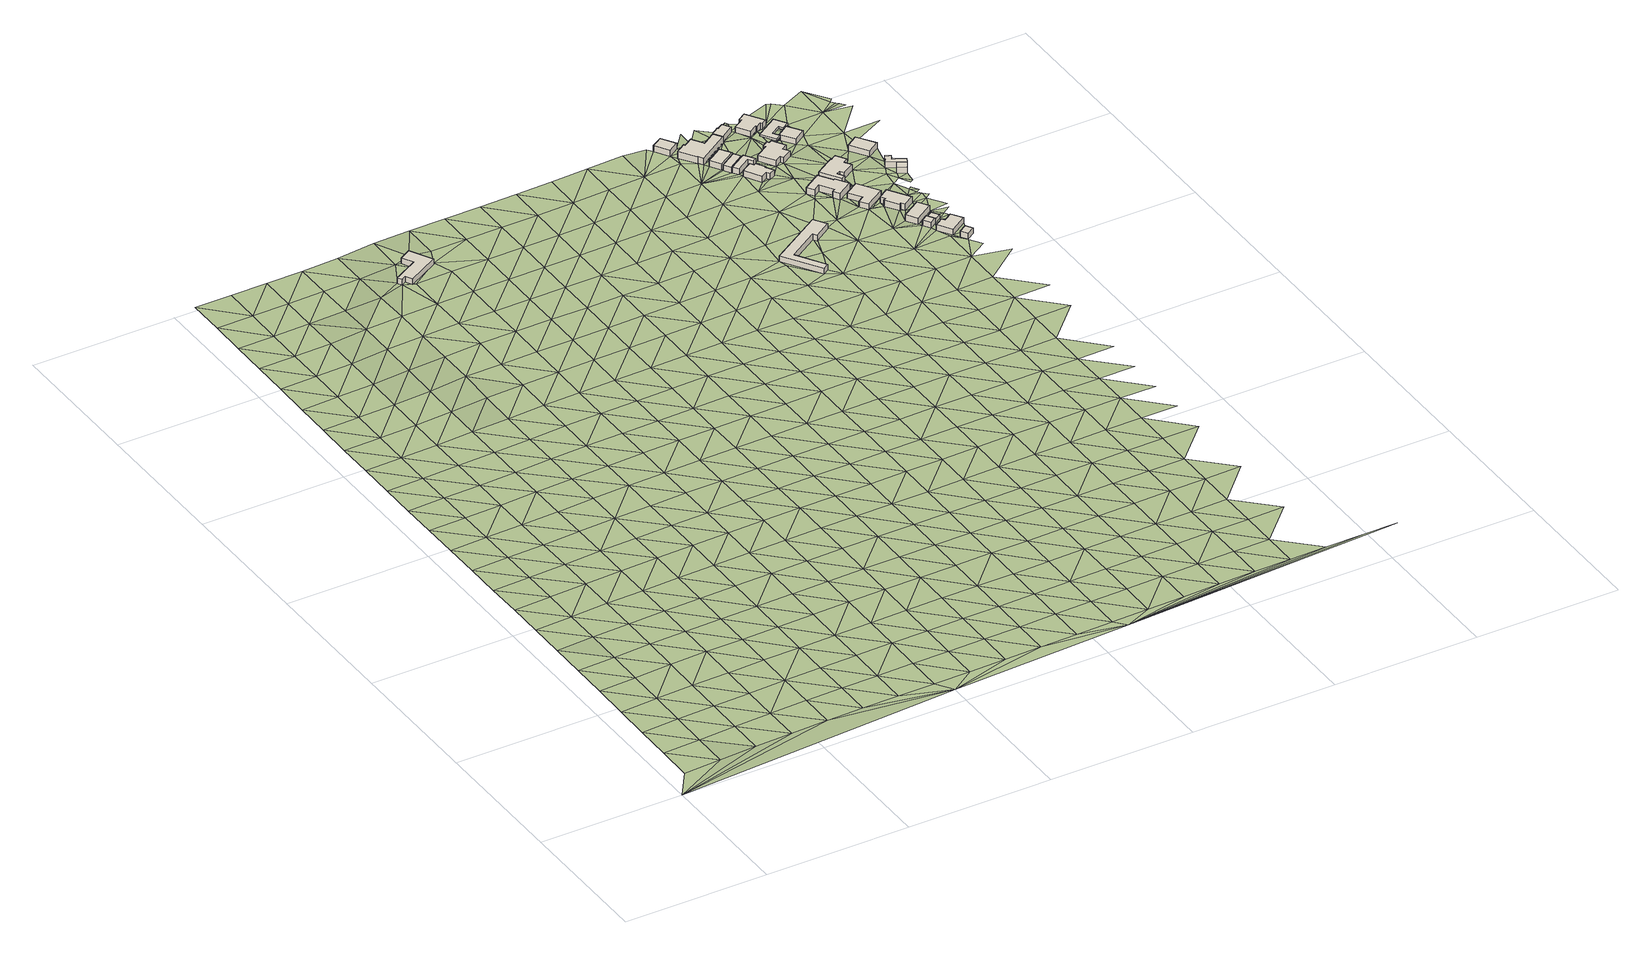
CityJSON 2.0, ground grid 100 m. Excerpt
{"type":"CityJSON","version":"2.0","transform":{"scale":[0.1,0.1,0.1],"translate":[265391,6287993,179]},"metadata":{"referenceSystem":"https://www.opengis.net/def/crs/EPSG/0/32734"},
"CityObjects":{
"building1":{"type":"Building","attributes":{"address":"Mamre 7347 Cape Town","building":"clubhouse","building:levels":"1","building_height":4.1,"roof_height":191.63,"ground_height":187.53,"plus_code":"4FRWFFMG+67M"},"geometry":[{"type":"Solid","lod":"1","boundaries":[[[[0,1,2,3]],[[1,4,5,2]],[[4,6,7,5]],[[6,8,9,7]],[[8,10,11,9]],[[10,12,13,11]],[[12,14,15,13]],[[14,0,3,15]],[[3,2,5,7,9,11,13,15]],[[14,12,10,8,6,4,1,0]]]]}]},
"building2":{"type":"Building","attributes":{"address":"Mamre 7347 Cape Town","building":"yes","building:levels":"1","building_height":4.1,"roof_height":194.64,"ground_height":190.54,"plus_code":"4FRWFFJH+R3G"},"geometry":[{"type":"Solid","lod":"1","boundaries":[[[[16,17,18,19]],[[17,20,21,18]],[[20,22,23,21]],[[22,24,25,23]],[[24,26,27,25]],[[26,28,29,27]],[[28,30,31,29]],[[30,16,19,31]],[[19,18,21,23,25,27,29,31]],[[30,28,26,24,22,20,17,16]]]]}]},
"building3":{"type":"Building","attributes":{"address":"35 Poeit Street Mamre 7347 Cape Town","building":"house","building:levels":"1","building_height":4.1,"roof_height":196.05,"ground_height":191.95,"plus_code":"4FRWFFMH+83G"},"geometry":[{"type":"Solid","lod":"1","boundaries":[[[[32,33,34,35]],[[33,36,37,34]],[[36,38,39,37]],[[38,32,35,39]],[[35,34,37,39]],[[38,36,33,32]]]]}]},
"building4":{"type":"Building","attributes":{"address":"39 Poeit Street Mamre 7347 Cape Town","building":"house","building:levels":"1","building_height":4.1,"roof_height":196.63,"ground_height":192.53,"plus_code":"4FRWFFMH+657"},"geometry":[{"type":"Solid","lod":"1","boundaries":[[[[40,41,42,43]],[[41,44,45,42]],[[44,46,47,45]],[[46,40,43,47]],[[43,42,45,47]],[[46,44,41,40]]]]}]},
"building5":{"type":"Building","attributes":{"address":"37 Poeit Street Mamre 7347 Cape Town","building":"house","building:levels":"1","building_height":4.1,"roof_height":196.63,"ground_height":192.53,"plus_code":"4FRWFFMH+745"},"geometry":[{"type":"Solid","lod":"1","boundaries":[[[[48,49,50,51]],[[49,52,53,50]],[[52,54,55,53]],[[54,56,57,55]],[[56,58,59,57]],[[58,60,61,59]],[[60,62,63,61]],[[62,64,65,63]],[[64,66,67,65]],[[66,48,51,67]],[[51,50,53,55,57,59,61,63,65,67]],[[66,64,62,60,58,56,54,52,49,48]]]]}]},
"building6":{"type":"Building","attributes":{"address":"Poeit Street Mamre 7347 Cape Town","building":"yes","building:levels":"1","building_height":4.1,"roof_height":196.34,"ground_height":192.24,"plus_code":"4FRWFFMH+55P"},"geometry":[{"type":"Solid","lod":"1","boundaries":[[[[68,69,70,71]],[[69,72,73,70]],[[72,74,75,73]],[[74,68,71,75]],[[71,70,73,75]],[[74,72,69,68]]]]}]},
"building7":{"type":"Building","attributes":{"address":"Poeit Street Mamre 7347 Cape Town","building":"house","building:levels":"1","building_height":4.1,"roof_height":196.34,"ground_height":192.24,"plus_code":"4FRWFFMH+46M"},"geometry":[{"type":"Solid","lod":"1","boundaries":[[[[76,77,78,79]],[[77,80,81,78]],[[80,82,83,81]],[[82,84,85,83]],[[84,86,87,85]],[[86,88,89,87]],[[88,90,91,89]],[[90,92,93,91]],[[92,94,95,93]],[[94,76,79,95]],[[79,78,81,83,85,87,89,91,93,95]],[[94,92,90,88,86,84,82,80,77,76]]]]}]},
"building8":{"type":"Building","attributes":{"address":"Poeit Street Mamre 7347 Cape Town","building":"garage","building:levels":"1","building_height":4.1,"roof_height":196.34,"ground_height":192.24,"plus_code":"4FRWFFMH+55H"},"geometry":[{"type":"Solid","lod":"1","boundaries":[[[[96,97,98,99]],[[97,100,101,98]],[[100,102,103,101]],[[102,104,105,103]],[[104,106,107,105]],[[106,96,99,107]],[[99,98,101,103,105,107]],[[106,104,102,100,97,96]]]]}]},
"building9":{"type":"Building","attributes":{"address":"25 P. M. Louw Street Mamre 7347 Cape Town","building":"house","building:levels":"1","building_height":4.1,"roof_height":196.74,"ground_height":192.64,"plus_code":"4FRWFFJH+X8X"},"geometry":[{"type":"Solid","lod":"1","boundaries":[[[[108,109,110,111]],[[109,112,113,110]],[[112,114,115,113]],[[114,116,117,115]],[[116,118,119,117]],[[118,120,121,119]],[[120,122,123,121]],[[122,124,125,123]],[[124,126,127,125]],[[126,108,111,127]],[[111,110,113,115,117,119,121,123,125,127]],[[126,124,122,120,118,116,114,112,109,108]]]]}]},
"building10":{"type":"Building","attributes":{"building":"yes","building:levels":"1","building_height":4.1,"roof_height":196.63,"ground_height":192.53,"plus_code":"4FRWFFMH+76P"},"geometry":[{"type":"Solid","lod":"1","boundaries":[[[[128,129,130,131]],[[129,132,133,130]],[[132,134,135,133]],[[134,136,137,135]],[[136,138,139,137]],[[138,128,131,139]],[[131,130,133,135,137,139]],[[138,136,134,132,129,128]]]]}]},
"building11":{"type":"Building","attributes":{"address":"34 P. M. Louw Street Mamre 7347 Cape Town","building":"house","building:levels":"1","building_height":4.1,"roof_height":196.97,"ground_height":192.87,"plus_code":"4FRWFFMH+579"},"geometry":[{"type":"Solid","lod":"1","boundaries":[[[[140,141,142,143]],[[141,144,145,142]],[[144,146,147,145]],[[146,148,149,147]],[[148,150,151,149]],[[150,152,153,151]],[[152,154,155,153]],[[154,156,157,155]],[[156,158,159,157]],[[158,160,161,159]],[[160,162,163,161]],[[162,140,143,163]],[[143,142,145,147,149,151,153,155,157,159,161,163]],[[162,160,158,156,154,152,150,148,146,144,141,140]]]]}]},
"building12":{"type":"Building","attributes":{"address":"45 Poiet Street Mamre 7347 Cape Town","building":"yes","building:levels":"1","building_height":4.1,"roof_height":196.04,"ground_height":191.94,"plus_code":"4FRWFFJH+W9Q"},"geometry":[{"type":"Solid","lod":"1","boundaries":[[[[164,165,166,167]],[[165,168,169,166]],[[168,170,171,169]],[[170,172,173,171]],[[172,174,175,173]],[[174,164,167,175]],[[167,166,169,171,173,175]],[[174,172,170,168,165,164]]]]}]},
"building13":{"type":"Building","attributes":{"address":"Poiet Street Mamre 7347 Cape Town","building":"garage","building:levels":"1","building_height":4.1,"roof_height":196.02,"ground_height":191.92,"plus_code":"4FRWFFJH+QF7"},"geometry":[{"type":"Solid","lod":"1","boundaries":[[[[176,177,178,179]],[[177,180,181,178]],[[180,182,183,181]],[[182,176,179,183]],[[179,178,181,183]],[[182,180,177,176]]]]}]},
"building14":{"type":"Building","attributes":{"address":"23 P. M. Louw Street Mamre 7347 Cape Town","building":"house","building:levels":"1","building_height":4.1,"roof_height":197.22,"ground_height":193.12,"plus_code":"4FRWFFMH+29Q"},"geometry":[{"type":"Solid","lod":"1","boundaries":[[[[184,185,186,187]],[[185,188,189,186]],[[188,190,191,189]],[[190,192,193,191]],[[192,194,195,193]],[[194,196,197,195]],[[196,198,199,197]],[[198,200,201,199]],[[200,202,203,201]],[[202,204,205,203]],[[204,206,207,205]],[[206,184,187,207]],[[187,186,189,191,193,195,197,199,201,203,205,207]],[[206,204,202,200,198,196,194,192,190,188,185,184]]]]}]},
"building15":{"type":"Building","attributes":{"address":"30 PM Louw Street Mamre 7347 Cape Town","building":"house","building:levels":"1","building_height":4.1,"roof_height":197.32,"ground_height":193.22,"plus_code":"4FRWFFMH+78V"},"geometry":[{"type":"Solid","lod":"1","boundaries":[[[[208,209,210,211]],[[209,212,213,210]],[[212,214,215,213]],[[214,216,217,215]],[[216,218,219,217]],[[218,220,221,219]],[[220,222,223,221]],[[222,224,225,223]],[[224,226,227,225]],[[226,208,211,227]],[[211,210,213,215,217,219,221,223,225,227]],[[226,224,222,220,218,216,214,212,209,208]]]]}]},
"building16":{"type":"Building","attributes":{"address":"49 Poiet Street Mamre 7347 Cape Town","building":"house","building:levels":"1","building_height":4.1,"roof_height":196.02,"ground_height":191.92,"plus_code":"4FRWFFJH+RF7"},"geometry":[{"type":"Solid","lod":"1","boundaries":[[[[228,229,230,231]],[[229,232,233,230]],[[232,234,235,233]],[[234,228,231,235]],[[231,230,233,235]],[[234,232,229,228]]]]}]},
"building17":{"type":"Building","attributes":{"address":"47 Poiet Street Mamre 7347 Cape Town","building":"house","building:levels":"1","building_height":4.1,"roof_height":196.53,"ground_height":192.43,"plus_code":"4FRWFFJH+VFC"},"geometry":[{"type":"Solid","lod":"1","boundaries":[[[[236,237,238,239]],[[237,240,241,238]],[[240,242,243,241]],[[242,244,245,243]],[[244,246,247,245]],[[246,248,249,247]],[[248,250,251,249]],[[250,236,239,251]],[[239,238,241,243,245,247,249,251]],[[250,248,246,244,242,240,237,236]]]]}]},
"building18":{"type":"Building","attributes":{"building":"cabin","building:levels":"1","building_height":2.8,"roof_height":194.72,"ground_height":191.92,"plus_code":"4FRWFFJH+QFQ"},"geometry":[{"type":"Solid","lod":"1","boundaries":[[[[177,176,252,253]],[[176,254,255,252]],[[254,256,257,255]],[[256,177,253,257]],[[253,252,255,257]],[[256,254,176,177]]]]}]},
"building19":{"type":"Building","attributes":{"address":"PM Louw Street Mamre 7347 Cape Town","building":"roof","building:levels":"1","building_height":4.1,"roof_height":197.32,"ground_height":193.22,"bottom_roof_height":196.02,"plus_code":"4FRWFFMH+68W"},"geometry":[{"type":"Solid","lod":"1","boundaries":[[[[258,259,260,261]],[[259,262,263,260]],[[262,264,265,263]],[[264,266,267,265]],[[266,268,269,267]],[[268,270,271,269]],[[270,272,273,271]],[[272,274,275,273]],[[274,258,261,275]],[[261,260,263,265,267,269,271,273,275]],[[274,272,270,268,266,264,262,259,258]]]]}]},
"building20":{"type":"Building","attributes":{"address":"51 Poiet Street Mamre 7347 Cape Town","building":"house","building:levels":"1","building_height":4.1,"roof_height":195.58,"ground_height":191.48,"plus_code":"4FRWFFJH+PGC"},"geometry":[{"type":"Solid","lod":"1","boundaries":[[[[276,277,278,279]],[[277,280,281,278]],[[280,282,283,281]],[[282,284,285,283]],[[284,286,287,285]],[[286,276,279,287]],[[279,278,281,283,285,287]],[[286,284,282,280,277,276]]]]}]},
"building21":{"type":"Building","attributes":{"address":"Poiet Street Mamre 7347 Cape Town","building":"garage","building:levels":"1","building_height":4.1,"roof_height":195.58,"ground_height":191.48,"plus_code":"4FRWFFJH+MGW"},"geometry":[{"type":"Solid","lod":"1","boundaries":[[[[288,289,290,291]],[[289,292,293,290]],[[292,294,295,293]],[[294,288,291,295]],[[291,290,293,295]],[[294,292,289,288]]]]}]},
"building22":{"type":"Building","attributes":{"address":"32 PM Louw Street Mamre 7347 Cape Town","building":"house","building:levels":"1","building_height":4.1,"roof_height":197.65,"ground_height":193.55,"plus_code":"4FRWFFMH+694"},"geometry":[{"type":"Solid","lod":"1","boundaries":[[[[296,297,298,299]],[[297,300,301,298]],[[300,302,303,301]],[[302,304,305,303]],[[304,296,299,305]],[[299,298,301,303,305]],[[304,302,300,297,296]]]]}]},
"building23":{"type":"Building","attributes":{"address":"23 Dias Street Mamre 7347 Cape Town","building":"house","building:levels":"1","building_height":4.1,"roof_height":197.75,"ground_height":193.65,"plus_code":"4FRWFFMH+3GJ"},"geometry":[{"type":"Solid","lod":"1","boundaries":[[[[306,307,308,309]],[[307,310,311,308]],[[310,312,313,311]],[[312,306,309,313]],[[309,308,311,313]],[[312,310,307,306]]]]}]},
"building24":{"type":"Building","attributes":{"address":"Jakaranda Street Mamre 7347 Cape Town","building":"yes","building:levels":"1","building_height":4.1,"roof_height":197.2,"ground_height":193.1,"plus_code":"4FRWFFJH+XGH"},"geometry":[{"type":"Solid","lod":"1","boundaries":[[[[314,315,316,317]],[[315,318,319,316]],[[318,320,321,319]],[[320,314,317,321]],[[317,316,319,321]],[[320,318,315,314]]]]}]},
"building25":{"type":"Building","attributes":{"building":"garage","building:levels":"1","building_height":4.1,"roof_height":197.2,"ground_height":193.1,"plus_code":"4FRWFFJH+XGX"},"geometry":[{"type":"Solid","lod":"1","boundaries":[[[[315,314,317,316]],[[314,322,323,317]],[[322,324,325,323]],[[324,326,327,325]],[[326,328,329,327]],[[328,330,331,329]],[[330,315,316,331]],[[316,317,323,325,327,329,331]],[[330,328,326,324,322,314,315]]]]}]},
"terrain1":{"type":"TINRelief","geometry":[{"type":"CompositeSurface","lod":"1","boundaries":[[[332,333,334]],[[335,332,334]],[[336,335,337]],[[333,338,334]],[[337,335,334]],[[339,340,336]],[[339,336,337]],[[341,340,342]],[[338,333,343]],[[337,334,338]],[[342,340,339]],[[344,341,345]],[[339,337,346]],[[345,341,342]],[[337,338,346]],[[347,348,344]],[[342,339,349]],[[347,344,345]],[[333,350,343]],[[346,349,339]],[[351,352,348]],[[351,348,347]],[[342,353,345]],[[346,338,343]],[[349,354,342]],[[355,352,356]],[[347,345,353]],[[342,354,353]],[[356,352,351]],[[357,349,346]],[[358,359,355]],[[357,346,343]],[[351,347,360]],[[358,355,356]],[[361,354,349]],[[347,353,360]],[[362,359,363]],[[357,361,349]],[[356,351,364]],[[363,359,358]],[[360,364,351]],[[353,354,365]],[[350,357,343]],[[366,367,362]],[[361,368,354]],[[350,333,369]],[[366,362,363]],[[360,353,365]],[[356,370,358]],[[354,368,365]],[[364,371,356]],[[372,367,373]],[[374,361,357]],[[363,358,370]],[[357,350,375]],[[373,367,366]],[[356,371,370]],[[376,364,360]],[[368,361,374]],[[377,378,372]],[[357,375,374]],[[376,360,365]],[[366,363,379]],[[377,372,373]],[[380,371,364]],[[363,370,379]],[[381,365,368]],[[382,378,383]],[[376,380,364]],[[384,375,350]],[[373,366,385]],[[368,374,381]],[[383,378,377]],[[379,385,366]],[[365,386,376]],[[387,388,382]],[[370,371,389]],[[380,390,371]],[[375,391,374]],[[386,365,381]],[[387,382,383]],[[379,370,389]],[[373,392,377]],[[375,384,391]],[[385,393,373]],[[371,390,389]],[[380,376,394]],[[395,396,388]],[[383,377,392]],[[376,386,394]],[[395,388,387]],[[373,393,392]],[[381,374,397]],[[398,385,379]],[[374,391,399]],[[390,380,400]],[[401,396,402]],[[398,379,389]],[[397,386,381]],[[387,383,403]],[[397,374,399]],[[394,400,380]],[[402,396,395]],[[350,369,384]],[[384,404,391]],[[405,393,385]],[[383,392,403]],[[406,407,401]],[[398,405,385]],[[394,386,408]],[[395,387,409]],[[390,410,389]],[[400,411,390]],[[406,401,402]],[[399,391,412]],[[397,408,386]],[[403,409,387]],[[410,398,389]],[[413,407,414]],[[392,393,415]],[[412,391,404]],[[405,416,393]],[[390,411,410]],[[417,400,394]],[[414,407,406]],[[399,418,397]],[[403,392,415]],[[402,395,419]],[[404,384,369]],[[408,417,394]],[[409,420,395]],[[393,416,415]],[[421,422,413]],[[418,399,412]],[[423,405,398]],[[424,411,400]],[[398,410,425]],[[421,413,414]],[[395,420,419]],[[397,426,408]],[[427,409,403]],[[406,402,428]],[[417,424,400]],[[412,404,429]],[[416,405,423]],[[430,422,431]],[[397,418,426]],[[398,425,423]],[[427,403,415]],[[402,419,428]],[[431,422,421]],[[432,417,408]],[[433,414,406]],[[434,420,409]],[[411,435,410]],[[424,436,411]],[[404,369,429]],[[437,438,430]],[[439,415,416]],[[408,426,432]],[[427,434,409]],[[418,412,440]],[[435,425,410]],[[429,441,412]],[[406,428,433]],[[416,423,439]],[[411,436,435]],[[437,430,431]],[[421,414,442]],[[440,426,418]],[[443,424,417]],[[415,444,427]],[[445,438,446]],[[420,447,419]],[[412,441,440]],[[417,432,448]],[[434,449,420]],[[425,450,423]],[[446,438,437]],[[414,433,442]],[[444,415,439]],[[436,424,443]],[[431,421,451]],[[417,448,443]],[[425,435,450]],[[420,449,447]],[[434,427,452]],[[453,428,419]],[[369,454,429]],[[432,426,455]],[[441,429,454]],[[426,440,456]],[[427,444,452]],[[445,446,457]],[[421,442,451]],[[439,423,458]],[[437,431,459]],[[423,450,460]],[[419,447,453]],[[455,448,432]],[[433,428,461]],[[449,434,462]],[[435,436,463]],[[456,455,426]],[[443,464,436]],[[441,465,440]],[[458,444,439]],[[452,462,434]],[[458,423,460]],[[431,451,459]],[[435,463,450]],[[446,437,466]],[[454,465,441]],[[428,453,461]],[[436,464,463]],[[448,467,443]],[[468,442,433]],[[456,440,469]],[[452,444,470]],[[447,449,471]],[[454,369,472]],[[448,455,467]],[[466,437,459]],[[462,473,449]],[[460,450,474]],[[457,446,475]],[[465,469,440]],[[433,461,468]],[[458,470,444]],[[464,443,476]],[[442,477,451]],[[474,450,463]],[[449,473,471]],[[478,462,452]],[[447,479,453]],[[476,443,467]],[[446,466,475]],[[455,456,480]],[[472,465,454]],[[460,481,458]],[[451,477,459]],[[482,456,469]],[[470,478,452]],[[442,468,477]],[[481,460,474]],[[447,471,479]],[[455,480,467]],[[483,461,453]],[[484,473,462]],[[464,485,463]],[[480,456,482]],[[476,486,464]],[[369,487,472]],[[469,465,488]],[[458,489,470]],[[478,484,462]],[[474,463,485]],[[459,490,466]],[[465,472,488]],[[453,479,483]],[[458,481,489]],[[464,486,485]],[[459,477,491]],[[492,476,467]],[[461,493,468]],[[482,469,494]],[[495,478,470]],[[473,496,471]],[[492,467,480]],[[459,491,490]],[[484,497,473]],[[498,475,466]],[[488,494,469]],[[461,483,493]],[[470,489,495]],[[481,474,499]],[[486,476,500]],[[479,471,496]],[[477,468,501]],[[485,502,474]],[[473,497,496]],[[476,492,500]],[[466,490,498]],[[472,487,488]],[[480,482,503]],[[504,484,478]],[[499,489,481]],[[494,505,482]],[[474,502,499]],[[478,495,506]],[[468,493,501]],[[507,491,477]],[[492,480,503]],[[483,479,508]],[[497,484,504]],[[485,486,509]],[[503,482,505]],[[478,506,504]],[[500,510,486]],[[479,496,511]],[[494,488,512]],[[507,477,501]],[[487,369,513]],[[502,485,509]],[[490,491,514]],[[493,483,508]],[[495,489,515]],[[487,512,488]],[[479,511,508]],[[489,499,516]],[[486,510,509]],[[505,494,517]],[[518,500,492]],[[515,506,495]],[[490,514,498]],[[497,519,496]],[[503,520,492]],[[514,491,507]],[[504,521,497]],[[516,515,489]],[[502,522,499]],[[512,517,494]],[[500,518,510]],[[519,511,496]],[[493,523,501]],[[492,520,518]],[[509,522,502]],[[493,508,524]],[[497,521,519]],[[505,525,503]],[[506,526,504]],[[512,487,527]],[[516,499,528]],[[501,529,507]],[[517,525,505]],[[506,515,526]],[[514,530,498]],[[493,524,523]],[[510,531,509]],[[522,528,499]],[[520,503,532]],[[508,511,533]],[[521,504,534]],[[507,535,514]],[[510,518,531]],[[536,511,519]],[[529,501,523]],[[517,512,537]],[[525,532,503]],[[534,504,526]],[[529,535,507]],[[522,509,538]],[[533,524,508]],[[515,516,539]],[[512,527,537]],[[511,536,533]],[[528,540,516]],[[520,541,518]],[[531,538,509]],[[525,517,542]],[[515,539,526]],[[530,514,543]],[[519,521,544]],[[487,513,527]],[[532,541,520]],[[534,545,521]],[[539,516,540]],[[514,535,543]],[[523,546,529]],[[528,522,547]],[[537,542,517]],[[548,549,529]],[[529,546,548]],[[518,550,531]],[[523,524,551]],[[522,538,547]],[[552,524,533]],[[521,545,544]],[[526,553,534]],[[536,519,554]],[[541,550,518]],[[555,532,525]],[[537,527,556]],[[540,528,557]],[[542,558,525]],[[553,526,539]],[[530,543,559]],[[524,552,551]],[[543,535,6]],[[538,531,560]],[[561,546,523]],[[547,557,528]],[[519,544,554]],[[548,546,562]],[[541,532,555]],[[563,533,536]],[[564,545,534]],[[525,558,555]],[[550,560,531]],[[4,543,6]],[[556,527,513]],[[565,542,537]],[[534,553,564]],[[561,523,551]],[[543,4,1]],[[538,566,547]],[[539,540,567]],[[565,537,556]],[[536,554,563]],[[557,568,540]],[[543,1,559]],[[550,541,569]],[[552,533,570]],[[561,562,546]],[[560,566,538]],[[571,558,542]],[[567,553,539]],[[545,572,544]],[[541,555,569]],[[545,564,573]],[[567,540,568]],[[557,547,574]],[[565,571,542]],[[533,563,570]],[[560,550,575]],[[551,552,576]],[[566,574,547]],[[545,573,572]],[[1,577,559]],[[558,578,555]],[[579,1,562]],[[580,554,544]],[[569,575,550]],[[581,556,513]],[[556,581,565]],[[568,557,582]],[[564,553,583]],[[558,571,578]],[[553,567,584]],[[552,570,576]],[[561,551,585]],[[1,579,577]],[[574,582,557]],[[544,572,580]],[[561,585,562]],[[569,555,586]],[[563,554,587]],[[560,588,566]],[[583,573,564]],[[583,553,584]],[[575,589,560]],[[590,571,565]],[[568,591,567]],[[578,586,555]],[[576,585,551]],[[562,592,579]],[[574,566,588]],[[565,581,590]],[[582,591,568]],[[554,580,587]],[[560,589,588]],[[593,575,569]],[[594,570,563]],[[584,567,595]],[[577,579,592]],[[572,573,596]],[[597,581,513]],[[562,585,592]],[[586,593,569]],[[573,583,598]],[[578,571,599]],[[582,574,600]],[[571,590,601]],[[591,595,567]],[[563,587,594]],[[602,589,575]],[[576,570,603]],[[574,588,600]],[[573,598,596]],[[586,578,599]],[[584,604,583]],[[605,580,572]],[[599,571,601]],[[593,602,575]],[[591,582,606]],[[595,604,584]],[[607,577,592]],[[570,594,603]],[[590,581,608]],[[585,576,609]],[[600,606,582]],[[572,596,605]],[[593,586,610]],[[598,583,611]],[[612,587,580]],[[588,589,613]],[[602,614,589]],[[513,615,597]],[[608,601,590]],[[599,610,586]],[[608,581,597]],[[604,611,583]],[[609,576,603]],[[600,588,613]],[[585,616,592]],[[591,617,595]],[[580,605,612]],[[606,618,591]],[[589,614,613]],[[602,593,619]],[[620,594,587]],[[599,601,621]],[[604,595,617]],[[607,592,616]],[[596,598,622]],[[593,610,619]],[[611,623,598]],[[585,609,616]],[[591,618,617]],[[624,606,600]],[[601,608,621]],[[587,612,620]],[[614,602,625]],[[596,622,605]],[[603,594,626]],[[624,600,613]],[[598,623,622]],[[627,610,599]],[[611,604,628]],[[619,625,602]],[[615,513,629]],[[597,615,608]],[[630,618,606]],[[599,621,627]],[[604,617,628]],[[616,631,607]],[[594,620,626]],[[605,632,612]],[[633,609,603]],[[624,630,606]],[[619,610,634]],[[623,611,635]],[[614,636,613]],[[625,637,614]],[[622,632,605]],[[621,608,638]],[[627,634,610]],[[628,635,611]],[[633,603,626]],[[636,624,613]],[[612,639,620]],[[609,640,616]],[[617,618,641]],[[638,608,615]],[[630,642,618]],[[614,637,636]],[[643,625,619]],[[632,639,612]],[[621,644,627]],[[628,617,641]],[[622,623,645]],[[631,616,640]],[[629,513,646]],[[634,643,619]],[[633,640,609]],[[635,647,623]],[[618,642,641]],[[644,621,638]],[[648,630,624]],[[649,637,625]],[[620,650,626]],[[624,636,651]],[[639,652,620]],[[623,647,645]],[[634,627,653]],[[654,635,628]],[[632,622,655]],[[643,649,625]],[[638,615,629]],[[642,630,648]],[[644,653,627]],[[624,651,648]],[[654,628,641]],[[620,652,650]],[[640,656,631]],[[633,626,657]],[[622,645,655]],[[658,643,634]],[[639,632,659]],[[660,647,635]],[[637,661,636]],[[649,662,637]],[[646,513,663]],[[664,641,642]],[[658,634,653]],[[654,660,635]],[[626,650,657]],[[665,644,638]],[[661,651,636]],[[633,666,640]],[[629,667,638]],[[659,632,655]],[[642,648,664]],[[637,662,661]],[[652,639,668]],[[644,665,653]],[[669,649,643]],[[670,654,641]],[[656,640,666]],[[671,645,647]],[[638,667,665]],[[643,658,672]],[[657,666,633]],[[660,673,647]],[[651,674,648]],[[639,659,668]],[[670,641,664]],[[662,649,669]],[[650,652,675]],[[643,672,669]],[[651,661,674]],[[647,673,671]],[[660,654,676]],[[677,655,645]],[[513,678,663]],[[658,653,679]],[[667,629,646]],[[680,653,665]],[[654,670,676]],[[656,666,681]],[[652,668,675]],[[664,648,682]],[[683,657,650]],[[648,674,684]],[[645,671,677]],[[679,672,658]],[[655,685,659]],[[660,686,673]],[[661,662,687]],[[679,653,680]],[[669,688,662]],[[667,689,665]],[[670,664,682]],[[686,660,676]],[[682,648,684]],[[683,650,675]],[[661,687,674]],[[690,666,657]],[[659,685,668]],[[689,667,646]],[[685,655,677]],[[662,688,687]],[[672,691,669]],[[692,671,673]],[[680,665,693]],[[670,694,676]],[[678,513,695]],[[672,679,691]],[[690,657,683]],[[692,673,686]],[[684,674,696]],[[681,666,697]],[[668,698,675]],[[693,665,689]],[[682,694,670]],[[688,669,699]],[[700,677,671]],[[696,674,687]],[[668,685,698]],[[701,686,676]],[[699,669,691]],[[697,666,690]],[[671,692,700]],[[679,680,702]],[[689,646,663]],[[684,703,682]],[[680,693,704]],[[676,694,701]],[[683,675,705]],[[20,685,677]],[[703,684,696]],[[675,698,706]],[[679,702,691]],[[688,707,687]],[[702,680,704]],[[699,708,688]],[[677,700,709]],[[692,686,710]],[[694,682,711]],[[701,712,686]],[[675,706,705]],[[20,677,709]],[[693,689,713]],[[696,687,707]],[[690,683,714]],[[711,682,703]],[[688,708,707]],[[715,699,691]],[[716,698,685]],[[692,710,700]],[[686,712,710]],[[717,685,20]],[[713,704,693]],[[718,701,694]],[[714,697,690]],[[715,691,702]],[[683,705,714]],[[709,700,22]],[[717,716,685]],[[718,694,711]],[[22,20,709]],[[703,696,719]],[[708,699,720]],[[721,706,698]],[[707,722,696]],[[723,22,700]],[[699,715,720]],[[700,710,723]],[[702,704,724]],[[712,701,725]],[[711,703,719]],[[696,722,719]],[[701,718,726]],[[727,697,714]],[[721,698,716]],[[728,705,706]],[[715,702,724]],[[707,708,729]],[[717,20,730]],[[24,22,723]],[[701,726,725]],[[720,731,708]],[[24,732,26]],[[710,712,733]],[[711,734,718]],[[728,706,721]],[[722,707,729]],[[705,735,714]],[[723,732,24]],[[734,711,719]],[[708,731,729]],[[716,717,736]],[[723,710,733]],[[26,732,737]],[[733,712,725]],[[714,738,727]],[[739,720,715]],[[718,740,726]],[[735,705,728]],[[741,730,20]],[[722,742,719]],[[721,716,736]],[[730,736,717]],[[740,718,734]],[[738,714,743]],[[720,739,731]],[[729,742,722]],[[36,743,714]],[[714,735,36]],[[732,744,737]],[[726,745,725]],[[746,732,723]],[[733,747,723]],[[734,719,748]],[[726,740,745]],[[728,721,749]],[[731,750,729]],[[744,732,746]],[[742,748,719]],[[723,747,746]],[[751,721,736]],[[735,728,56]],[[736,730,741]],[[36,735,54]],[[60,56,728]],[[733,725,752]],[[60,728,753]],[[749,721,751]],[[735,56,54]],[[745,754,725]],[[728,44,753]],[[69,44,728]],[[54,52,36]],[[742,729,755]],[[756,740,734]],[[72,69,728]],[[744,746,757]],[[748,758,734]],[[72,728,97]],[[97,728,749]],[[36,52,759]],[[58,56,60]],[[747,733,752]],[[752,725,754]],[[756,734,758]],[[757,760,741]],[[736,741,761]],[[748,742,762]],[[763,745,740]],[[736,116,751]],[[60,753,764]],[[759,52,765]],[[760,757,746]],[[72,97,96]],[[765,52,49]],[[749,751,80]],[[766,746,747]],[[68,44,69]],[[765,767,759]],[[768,80,751]],[[761,741,760]],[[745,763,754]],[[96,74,72]],[[769,97,749]],[[60,764,770]],[[763,740,756]],[[766,747,752]],[[761,116,736]],[[758,748,771]],[[772,44,68]],[[97,769,100]],[[80,768,82]],[[60,770,773]],[[768,751,774]],[[106,74,96]],[[116,774,751]],[[760,746,174]],[[765,775,776]],[[769,777,778]],[[102,100,769]],[[769,778,102]],[[779,746,766]],[[772,68,106]],[[68,74,106]],[[773,770,764]],[[760,124,761]],[[772,773,764]],[[752,754,780]],[[781,765,134]],[[761,118,116]],[[134,765,776]],[[778,782,102]],[[783,784,785]],[[754,763,786]],[[778,784,782]],[[768,774,783]],[[779,174,746]],[[756,758,787]],[[761,124,118]],[[788,124,760]],[[150,106,782]],[[784,783,152]],[[784,152,782]],[[760,172,788]],[[766,752,780]],[[118,124,120]],[[776,136,134]],[[174,172,760]],[[774,152,783]],[[754,786,780]],[[150,782,152]],[[136,776,773]],[[106,789,772]],[[781,134,790]],[[774,116,791]],[[146,106,150]],[[756,787,763]],[[120,124,122]],[[773,772,789]],[[152,774,156]],[[180,779,766]],[[788,172,792]],[[789,136,773]],[[146,150,148]],[[106,146,789]],[[154,152,156]],[[156,774,793]],[[791,793,774]],[[794,790,795]],[[792,172,170]],[[790,794,796]],[[797,136,214]],[[763,798,786]],[[792,799,788]],[[779,242,174]],[[780,800,766]],[[789,214,136]],[[766,182,180]],[[791,801,793]],[[779,802,232]],[[282,182,766]],[[803,801,791]],[[804,174,242]],[[766,800,282]],[[794,805,796]],[[180,802,779]],[[779,232,806]],[[807,794,797]],[[779,806,242]],[[789,146,144]],[[793,801,192]],[[164,174,804]],[[792,808,799]],[[794,807,805]],[[789,216,214]],[[804,242,237]],[[799,192,801]],[[797,214,809]],[[810,156,793]],[[140,144,141]],[[144,140,789]],[[807,797,809]],[[799,811,192]],[[237,164,804]],[[160,158,162]],[[810,158,156]],[[237,242,240]],[[799,808,811]],[[811,194,192]],[[789,220,216]],[[786,812,780]],[[214,813,809]],[[789,140,220]],[[802,180,177]],[[806,232,248]],[[194,811,808]],[[194,200,196]],[[800,780,814]],[[196,200,198]],[[194,808,200]],[[220,218,216]],[[176,182,282]],[[162,815,140]],[[800,284,282]],[[816,806,248]],[[817,220,140]],[[162,158,300]],[[232,818,248]],[[177,819,802]],[[814,780,820]],[[815,817,140]],[[284,800,292]],[[237,821,164]],[[176,282,822]],[[814,292,800]],[[808,823,200]],[[815,162,300]],[[224,220,817]],[[814,294,292]],[[222,220,224]],[[819,824,802]],[[825,158,810]],[[289,284,292]],[[825,300,158]],[[256,819,177]],[[254,176,822]],[[164,826,808]],[[827,248,818]],[[828,810,829]],[[817,830,224]],[[831,822,277]],[[164,821,826]],[[819,256,824]],[[284,289,832]],[[822,831,254]],[[828,825,810]],[[833,821,827]],[[830,834,224]],[[835,823,808]],[[836,256,254]],[[837,838,823]],[[836,824,256]],[[833,826,821]],[[300,825,302]],[[835,808,826]],[[827,818,839]],[[254,831,840]],[[839,818,824]],[[254,840,836]],[[834,830,841]],[[834,842,843]],[[844,833,827]],[[307,825,828]],[[307,828,837]],[[824,836,845]],[[830,302,841]],[[846,826,833]],[[827,839,844]],[[837,823,310]],[[839,824,847]],[[848,846,833]],[[833,844,848]],[[835,330,823]],[[835,826,849]],[[841,850,834]],[[846,848,851]],[[823,330,310]],[[307,837,310]],[[852,302,825]],[[853,844,839]],[[854,846,851]],[[834,855,842]],[[307,852,825]],[[835,849,318]],[[834,850,855]],[[835,318,330]],[[856,857,849]],[[841,302,858]],[[318,849,320]],[[849,857,320]],[[318,315,330]],[[310,330,328]],[[859,852,307]],[[850,841,858]],[[858,302,852]],[[310,328,312]],[[860,850,858]],[[859,861,852]],[[852,862,858]],[[863,860,858]],[[864,863,858]],[[858,865,864]],[[866,865,858]],[[863,867,860]]]}]}
},
"vertices":[
[1585,5594,85],[1501,5748,85],[1501,5748,126],[1585,5594,126],[1420,5703,85],[1420,5703,126],[1462,5626,85],[1462,5626,126],[1289,5531,85],[1289,5531,126],[1306,5500,85],[1306,5500,126],[1341,5519,85],[1341,5519,126],[1365,5474,85],[1365,5474,126],
[3806,4662,115],[3750,4749,115],[3750,4749,156],[3806,4662,156],[3375,4513,115],[3375,4513,156],[3538,4256,115],[3538,4256,156],[3581,4283,115],[3581,4283,156],[3458,4478,115],[3458,4478,156],[3668,4611,115],[3668,4611,156],[3684,4585,115],[3684,4585,156],
[3394,5953,127],[3320,5907,127],[3320,5907,171],[3394,5953,171],[3381,5811,127],[3381,5811,171],[3454,5857,127],[3454,5857,171],
[3639,5664,132],[3521,5588,132],[3521,5588,176],[3639,5664,176],[3567,5516,132],[3567,5516,176],[3686,5591,132],[3686,5591,176],
[3544,5844,127],[3484,5805,127],[3484,5805,176],[3544,5844,176],[3478,5815,127],[3478,5815,176],[3408,5770,127],[3408,5770,176],[3482,5658,127],[3482,5658,176],[3486,5661,127],[3486,5661,176],[3506,5625,127],[3506,5625,176],[3727,5766,127],[3727,5766,176],[3688,5824,127],[3688,5824,176],[3597,5764,127],[3597,5764,176],
[3689,5583,132],[3572,5508,132],[3572,5508,173],[3689,5583,173],[3601,5462,132],[3601,5462,173],[3718,5536,132],[3718,5536,173],
[3721,5440,129],[3645,5394,129],[3645,5394,173],[3721,5440,173],[3714,5280,129],[3714,5280,173],[3756,5306,129],[3756,5306,173],[3771,5281,129],[3771,5281,173],[3811,5304,129],[3811,5304,173],[3779,5357,129],[3779,5357,173],[3786,5362,129],[3786,5362,173],[3750,5422,129],[3750,5422,173],[3736,5414,129],[3736,5414,173],
[3608,5460,132],[3633,5421,132],[3633,5421,173],[3608,5460,173],[3729,5482,132],[3729,5482,173],[3749,5450,132],[3749,5450,173],[3778,5469,132],[3778,5469,173],[3732,5539,132],[3732,5539,173],
[4128,4944,131],[4073,5029,131],[4073,5029,177],[4128,4944,177],[4065,5024,131],[4065,5024,177],[4004,5117,131],[4004,5117,177],[3876,5035,131],[3876,5035,177],[3907,4988,131],[3907,4988,177],[3956,5019,131],[3956,5019,177],[4014,4931,131],[4014,4931,177],[3993,4918,131],[3993,4918,177],[4021,4875,131],[4021,4875,177],
[3788,5885,135],[3750,5860,135],[3750,5860,176],[3788,5885,176],[3746,5866,135],[3746,5866,176],[3690,5829,135],[3690,5829,176],[3730,5769,135],[3730,5769,176],[3824,5832,135],[3824,5832,176],
[3952,5577,139],[3933,5565,139],[3933,5565,180],[3952,5577,180],[3924,5579,139],[3924,5579,180],[3881,5553,139],[3881,5553,180],[3890,5537,139],[3890,5537,180],[3800,5482,139],[3800,5482,180],[3867,5375,139],[3867,5375,180],[3910,5401,139],[3910,5401,180],[3924,5378,139],[3924,5378,180],[3995,5422,139],[3995,5422,180],[3967,5465,139],[3967,5465,180],[4006,5490,139],[4006,5490,180],
[4256,4788,129],[4164,4931,129],[4164,4931,170],[4256,4788,170],[4067,4869,129],[4067,4869,170],[4123,4781,129],[4123,4781,170],[4080,4754,129],[4080,4754,170],[4115,4699,129],[4115,4699,170],
[4383,4362,129],[4351,4413,129],[4351,4413,170],[4383,4362,170],[4307,4384,129],[4307,4384,170],[4339,4334,129],[4339,4334,170],
[4200,5238,136],[4160,5214,136],[4160,5214,182],[4200,5238,182],[4157,5219,136],[4157,5219,182],[4024,5135,136],[4024,5135,182],[4112,5002,136],[4112,5002,182],[4139,5019,136],[4139,5019,182],[4112,5061,136],[4112,5061,182],[4136,5076,136],[4136,5076,182],[4153,5049,136],[4153,5049,182],[4239,5102,136],[4239,5102,182],[4210,5147,136],[4210,5147,182],[4244,5168,136],[4244,5168,182],
[3956,5904,142],[3901,5870,142],[3901,5870,183],[3956,5904,183],[3910,5856,142],[3910,5856,183],[3838,5811,142],[3838,5811,183],[3895,5722,142],[3895,5722,183],[3949,5756,142],[3949,5756,183],[3956,5745,142],[3956,5745,183],[3990,5767,142],[3990,5767,183],[3996,5758,142],[3996,5758,183],[4035,5782,142],[4035,5782,183],
[4426,4496,124],[4379,4570,124],[4379,4570,170],[4426,4496,170],[4247,4486,124],[4247,4486,170],[4294,4412,124],[4294,4412,170],
[4284,4771,129],[4212,4724,129],[4212,4724,175],[4284,4771,175],[4232,4693,129],[4232,4693,175],[4213,4681,129],[4213,4681,175],[4270,4593,129],[4270,4593,175],[4286,4604,129],[4286,4604,175],[4303,4578,129],[4303,4578,175],[4378,4626,129],[4378,4626,175],
[4383,4362,157],[4351,4413,157],[4438,4397,129],[4438,4397,157],[4405,4447,129],[4405,4447,157],
[4026,5593,170],[4022,5599,170],[4022,5599,183],[4026,5593,183],[3999,5636,170],[3999,5636,183],[4066,5678,170],[4066,5678,183],[4082,5653,170],[4082,5653,183],[4132,5685,170],[4132,5685,183],[4080,5766,170],[4080,5766,183],[3924,5666,170],[3924,5666,183],[3987,5568,170],[3987,5568,183],
[4489,4359,125],[4430,4321,125],[4430,4321,166],[4489,4359,166],[4416,4341,125],[4416,4341,166],[4356,4302,125],[4356,4302,166],[4419,4206,125],[4419,4206,166],[4538,4284,125],[4538,4284,166],
[4531,4159,125],[4501,4205,125],[4501,4205,166],[4531,4159,166],[4444,4168,125],[4444,4168,166],[4474,4123,125],[4474,4123,166],
[4022,5599,146],[4026,5593,146],[4026,5593,187],[4022,5599,187],[4087,5505,146],[4087,5505,187],[4169,5561,146],[4169,5561,187],[4104,5655,146],[4104,5655,187],
[4405,5340,147],[4321,5285,147],[4321,5285,188],[4405,5340,188],[4400,5163,147],[4400,5163,188],[4485,5218,147],[4485,5218,188],
[4540,4956,141],[4484,4987,141],[4484,4987,182],[4540,4956,182],[4456,4935,141],[4456,4935,182],[4512,4905,141],[4512,4905,182],
[4558,4989,141],[4558,4989,182],[4476,5033,141],[4476,5033,182],[4492,5063,141],[4492,5063,182],[4457,5082,141],[4457,5082,182],[4423,5020,141],[4423,5020,182],
[127,185,17],[2,4,8],[378,185,26],[127,435,21],[127,685,26],[378,435,29],[629,185,38],[378,685,34],[127,935,30],[127,1190,34],[378,935,39],[880,185,48],[127,1440,38],[378,1190,43],[629,435,39],[378,1440,47],[127,1690,39],[629,685,42],[1131,185,56],[378,1690,50],[127,1945,41],[629,1190,52],[629,935,48],[127,2195,41],[378,1945,50],[880,435,47],[378,2195,50],[127,2445,40],[629,1440,57],[880,685,49],[127,2695,39],[378,2445,48],[629,1690,60],[880,1190,60],[378,2695,46],[127,2950,38],[880,935,54],[1965,68,60],[629,2195,59],[629,1945,59],[127,3200,38],[378,2950,44],[1131,685,56],[1131,435,54],[880,1440,63],[378,3200,43],[127,3450,37],[629,2445,56],[880,1690,65],[1131,935,59],[127,3700,37],[378,3450,42],[1382,185,59],[629,2695,53],[1131,1190,63],[378,3700,41],[127,3955,38],[880,2195,66],[880,1945,66],[1382,435,60],[629,3200,48],[629,2950,50],[1131,1440,67],[378,3955,41],[127,4205,39],[1382,935,62],[880,2445,65],[1382,685,60],[1131,1690,70],[127,4455,42],[378,4205,42],[629,3450,47],[1633,185,59],[880,2695,62],[378,4455,46],[127,4705,45],[1382,1190,66],[629,3700,48],[1131,2195,72],[1131,1945,71],[1633,435,62],[127,4960,48],[378,4705,51],[880,3200,57],[880,2950,59],[1382,1440,71],[1633,685,64],[629,4205,48],[629,3955,47],[378,4960,52],[127,5210,52],[1131,2695,70],[1382,1690,74],[1131,2445,72],[1633,935,67],[880,3450,56],[629,4455,53],[1884,185,60],[127,5460,55],[378,5210,53],[1633,1190,71],[629,4705,57],[880,3700,56],[1382,2195,78],[1382,1945,77],[378,5460,56],[127,5710,59],[1131,2950,68],[1884,685,68],[1884,435,65],[629,4960,58],[1633,1690,79],[1131,3200,67],[127,5965,61],[378,5710,61],[880,4205,58],[1633,1440,76],[880,3955,57],[1382,2445,78],[629,5210,58],[1131,3450,66],[880,4455,62],[2135,185,62],[1884,1190,75],[1884,935,71],[378,5965,62],[1382,2950,76],[629,5460,60],[1382,2695,77],[880,4705,71],[1131,3700,66],[1633,2195,83],[1633,1945,82],[2135,435,67],[629,5710,62],[1884,1440,79],[880,4960,78],[2135,685,71],[1382,3200,75],[1131,4205,73],[2386,185,65],[1131,3955,67],[1633,2445,83],[629,5965,62],[1884,1690,83],[880,5210,79],[1382,3450,75],[1131,4455,85],[2135,1190,79],[1633,2695,83],[2135,935,75],[1131,4705,85],[1382,3700,75],[1884,2195,86],[1884,1945,85],[2637,185,69],[2386,435,69],[1633,2950,83],[880,5710,64],[880,5460,66],[2135,1440,84],[1131,4960,85],[2386,685,73],[1633,3200,82],[1382,4205,81],[1382,3955,76],[880,5965,64],[1884,2695,86],[2135,1690,87],[1131,5210,84],[1884,2445,86],[2386,1190,81],[1633,3700,81],[2386,935,77],[1633,3450,81],[1131,5460,76],[1382,4705,95],[2135,2195,90],[2135,1945,89],[1382,4455,88],[2637,435,72],[3206,108,78],[1131,5710,69],[1884,3200,86],[1884,2950,86],[2637,685,76],[2386,1690,89],[1633,4205,86],[2386,1440,85],[1633,3955,82],[2135,2445,89],[1382,5210,91],[1382,4960,94],[2637,935,79],[1884,3450,85],[2888,185,73],[2135,2695,89],[1306,5500,88],[1131,5965,69],[2386,1945,92],[2637,1190,82],[1633,4705,94],[1884,3700,85],[1289,5531,88],[1633,4455,91],[2888,435,77],[2386,2195,92],[2135,3200,89],[2135,2950,89],[2637,1440,86],[2888,685,79],[1382,5710,85],[1884,4205,90],[1884,3955,86],[1382,5460,89],[2386,2445,92],[1365,5474,88],[1341,5519,88],[2637,1690,89],[1633,5210,94],[1633,4960,94],[2135,3450,89],[1884,4455,93],[2888,1190,84],[3139,185,78],[2386,2695,92],[2888,935,81],[1382,5965,93],[2637,1945,91],[1633,5460,94],[1585,5594,95],[1884,4705,95],[2135,3700,89],[3139,435,81],[2637,2195,93],[2386,3200,92],[2386,2950,92],[2888,1440,87],[1884,4960,94],[3139,685,83],[2135,4205,93],[2135,3955,91],[2637,2445,94],[2888,1690,89],[1884,5210,96],[1633,5965,97],[3139,935,84],[1633,5710,95],[2135,4455,94],[3391,185,83],[2637,2695,94],[2386,3700,93],[2386,3450,92],[1884,5460,96],[3139,1190,87],[2135,4705,95],[2888,2195,95],[2888,1945,93],[3391,435,85],[2637,2950,94],[1884,5710,98],[3139,1440,89],[2135,4960,93],[2637,3200,94],[2386,4205,95],[3642,185,88],[2386,3955,94],[3391,935,88],[2888,2445,96],[3391,685,87],[3139,1690,92],[2135,5210,94],[2637,3450,94],[2386,4455,96],[2888,2695,97],[1884,5965,100],[3642,435,90],[2135,5460,95],[3391,1190,90],[2637,3700,96],[2386,4705,96],[3139,2195,98],[3139,1945,97],[3893,185,93],[2135,5710,98],[2888,3200,97],[2888,2950,96],[3391,1440,94],[2386,4960,95],[3642,685,91],[2637,4205,99],[2637,3955,98],[3139,2445,99],[3391,1690,96],[2386,5210,96],[3642,935,91],[2888,3450,98],[4144,185,98],[3139,2695,99],[2135,5965,100],[2637,4455,100],[2386,5460,97],[3642,1190,94],[2888,3700,99],[3391,2195,102],[3391,1945,101],[3893,435,94],[2637,4705,99],[2386,5710,99],[3139,3200,100],[3139,2950,99],[3642,1440,96],[3893,685,95],[2888,4205,104],[4395,185,101],[2888,3955,102],[3391,2695,101],[3642,1690,99],[2637,5210,99],[3391,2445,101],[2637,4960,97],[3893,935,95],[3139,3450,101],[2888,4455,104],[2386,5965,103],[2637,5460,101],[3893,1190,97],[2888,4705,102],[3139,3700,102],[3642,2195,105],[3642,1945,104],[4646,185,103],[3391,2950,100],[4144,685,99],[2637,5710,103],[4144,435,99],[2888,4960,102],[3893,1690,102],[3391,3200,101],[3139,4205,108],[3893,1440,100],[3139,3955,105],[3642,2445,103],[2888,5210,105],[3391,3450,103],[3139,4455,109],[4897,185,104],[4144,1190,101],[4144,935,99],[2637,5965,108],[3642,2950,101],[2888,5460,108],[3642,2695,102],[3139,4705,109],[3391,3700,106],[3893,2195,107],[3893,1945,106],[4395,435,101],[2888,5710,111],[4144,1440,104],[3391,3955,109],[4395,685,102],[3642,3200,103],[5148,185,105],[3893,2445,105],[2888,5965,114],[3139,4960,110],[4144,1690,107],[3391,4205,112],[3642,3450,106],[4395,1190,103],[3893,2695,104],[4395,935,102],[3139,5460,116],[3139,5210,113],[4144,2195,110],[4144,1945,111],[3391,4455,115],[3642,3955,111],[3893,2950,103],[3642,3700,108],[4646,685,104],[3139,5710,119],[4395,1440,106],[3391,4960,118],[3391,4705,116],[3893,3200,105],[4144,2695,105],[4395,1690,108],[3391,5210,122],[4144,2445,107],[3642,4205,115],[4646,1190,106],[3893,3700,111],[3893,3450,108],[3139,5965,122],[3391,5460,125],[4395,2195,110],[3642,4705,122],[4395,1945,111],[3642,4455,119],[3893,3955,113],[4144,2950,105],[3391,5710,127],[3642,4960,125],[3668,4611,122],[3288,5940,129],[4646,1690,109],[4144,3200,108],[3750,4749,122],[4395,2445,108],[3320,5907,129],[3684,4585,122],[4144,3450,111],[3893,4455,121],[3893,4205,117],[4395,2695,107],[3645,5394,132],[4646,1945,110],[3642,5210,129],[4144,3955,116],[3521,5588,135],[4144,3700,114],[4646,2195,109],[4395,3200,112],[3806,4662,126],[4395,2950,109],[3454,5857,129],[3893,4705,126],[3893,4960,131],[4646,2445,109],[4395,3450,116],[3639,5664,135],[3544,5844,137],[4144,4205,120],[3548,5967,137],[3771,5281,135],[3721,5440,132],[3642,5710,135],[4646,2695,109],[3686,5591,135],[3727,5766,135],[3893,5210,135],[3597,5764,135],[3688,5824,135],[3736,5414,132],[3750,5422,132],[4144,4455,124],[4395,3955,121],[3642,5965,137],[3778,5469,139],[3811,5304,135],[3786,5362,139],[3779,5357,139],[4395,3700,119],[4646,3200,117],[4021,4875,136],[3893,5710,142],[3746,5866,137],[4004,5117,135],[4067,4869,136],[4024,5135,141],[3788,5885,145],[3750,5860,137],[3781,5895,145],[3824,5832,142],[4646,3450,121],[4128,4944,136],[4395,4205,125],[4073,5029,136],[4294,4412,129],[4065,5024,136],[4144,4705,129],[3833,5928,145],[4270,4593,134],[3846,5909,145],[4164,4931,136],[3901,5870,145],[4157,5219,141],[4144,4960,136],[4646,3894,125],[3910,5856,145],[4471,4121,125],[4026,5593,149],[4286,4604,134],[4022,5599,149],[4379,4570,129],[4395,4455,129],[4526,4034,125],[4284,4771,134],[4416,4341,129],[4239,5102,141],[4426,4496,129],[4144,5460,146],[4382,4847,141],[4378,4626,134],[4200,5238,141],[4160,5214,141],[4104,5655,149],[4489,4359,129],[4538,4284,129],[4395,4705,134],[4035,5782,149],[4395,4960,141],[4488,4437,129],[4244,5168,141],[4210,5147,141],[4476,4622,134],[4509,4404,129],[4144,5710,149],[4144,5965,152],[3956,5904,145],[4478,4681,134],[4543,4471,134],[4437,4761,134],[4555,4505,134],[4461,4708,134],[4439,4883,141],[4234,5895,152],[4486,4724,134],[4395,5460,150],[4513,4648,134],[4455,4772,134],[4174,5952,152],[4481,4817,134],[4504,4831,134],[4395,5710,155],[4405,5340,150],[4395,5965,159],[4646,5460,155],[4580,5667,161],[4493,5784,155],[4512,5756,155],[4526,5735,161],[4550,5699,161],[4512,5806,155]
]}
